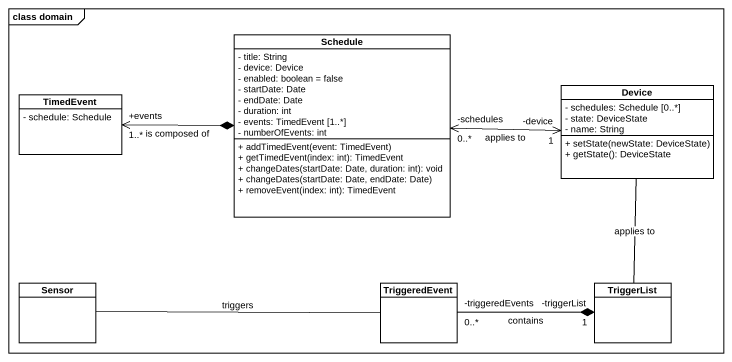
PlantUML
@startuml
mainframe class domain
hide circle
hide empty members
skinparam classAttributeIconSize 0
class Schedule {
  - title: String
  - device: Device
  - enabled: boolean = false
  - startDate: Date
  - endDate: Date
  - duration: int
  - events: TimedEvent [1..*]
  - numberOfEvents: int
  + addTimedEvent(event: TimedEvent)
  + getTimedEvent(index: int): TimedEvent
  + changeDates(startDate: Date, duration: int): void
  + changeDates(startDate: Date, endDate: Date)
  + removeEvent(index: int): TimedEvent
}
class TimedEvent {
  - schedule: Schedule
}
class Device {
  - schedules: Schedule [0..*]
  - state: DeviceState
  - name: String
  + setState(newState: DeviceState)
  + getState(): DeviceState
}
class Sensor
class TriggeredEvent
class TriggerList
TimedEvent "+events\n1..*" <-right-* Schedule : is composed of
Device "-device\n1" <-left-> "-schedules\n0..*" Schedule : applies to
Sensor -right- TriggeredEvent : triggers
TriggeredEvent "-triggeredEvents\n0..*" -right-* "-triggerList\n1" TriggerList : contains
TriggerList -up- Device : applies to
@enduml
